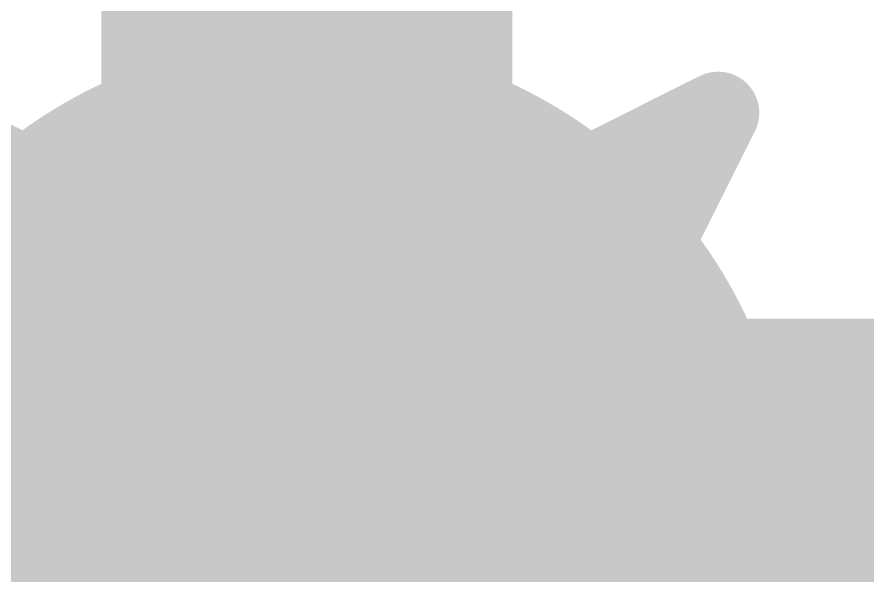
# Model space of a CAD drawing. Header units: inches. Extents: x -2 to 289, y -4 to 187.
# Drawn here: x 74.083 to 74.608, y 21.87 to 22.215 of the extents above; entities that cross this region are included whole.
import ezdxf

# ---------------------------------------------------------------- set-up
doc = ezdxf.new("R2010")
doc.units = ezdxf.units.IN
for name, color, linetype in [('Bottom Layer', 5, 'Continuous'), ('Drill Drawing', 1, 'Continuous'), ('Layer 1', 16, 'Continuous'), ('Layer 2', 76, 'Continuous'), ('Top Layer', 1, 'Continuous'), ('Via Holes', 16, 'Continuous')]:
    doc.layers.add(name, color=color, linetype=linetype)

msp = doc.modelspace()

# ---------------------------------------------------------------- hatches: boundary and pattern name
at = {"layer": 'Bottom Layer'}
h = msp.add_hatch(color=5, dxfattribs=at)
edge = h.paths.add_edge_path()
edge.add_arc((74.2615, 21.90202), 0.3, 0, 360)
at = {"layer": 'Layer 1'}
h = msp.add_hatch(color=16, dxfattribs=at)
edge = h.paths.add_edge_path()
edge.add_arc((74.2615, 21.90202), 0.3, 0, 360)
at = {"layer": 'Layer 2'}
h = msp.add_hatch(color=76, dxfattribs=at)
edge = h.paths.add_edge_path()
edge.add_arc((74.2615, 21.90202), 0.3, 0, 360)
at = {"layer": 'Top Layer'}
h = msp.add_hatch(color=1, dxfattribs=at)
edge = h.paths.add_edge_path()
edge.add_arc((74.2615, 21.90202), 0.3, 0, 360)
at = {"layer": 'Via Holes'}
h = msp.add_hatch(color=7, dxfattribs=at)
edge = h.paths.add_edge_path()
edge.add_arc((74.2615, 21.90202), 0.15, 0, 360)

# ---------------------------------------------------------------- linework, layer by layer
at = {"layer": 'Bottom Layer', "const_width": 0.254}
msp.add_lwpolyline([(74.2615, 21.90202), (80.27513, 21.90202)], dxfattribs=at)
at = {"layer": 'Bottom Layer', "const_width": 0.127}
msp.add_lwpolyline([(74.198, 21.90202, 1), (74.325, 21.90202, 1)], format="xyb", close=True, dxfattribs=at)
at = {"layer": 'Drill Drawing', "const_width": 0.0508}
for points in [[(74.0075, 22.15602), (74.2615, 22.02902)], [(74.0075, 22.15602), (74.1345, 21.90202)], [(74.2615, 22.02902), (74.5155, 22.15602)], [(74.3885, 21.90202), (74.5155, 22.15602)], [(74.1091, 22.05442), (74.2615, 21.97822)], [(74.1091, 22.05442), (74.1853, 21.90202)], [(74.2615, 21.97822), (74.4139, 22.05442)], [(74.3377, 21.90202), (74.4139, 22.05442)], [(74.0075, 21.64802), (74.1345, 21.90202)], [(74.1091, 21.74962), (74.1853, 21.90202)], [(74.3377, 21.90202), (74.4139, 21.74962)], [(74.3885, 21.90202), (74.5155, 21.64802)]]:
    msp.add_lwpolyline(points, dxfattribs=at)
at = {"layer": 'Drill Drawing', "const_width": 0.0254}
for points in [[(74.5028, 22.15602, 1), (74.5282, 22.15602, 1)], [(74.5028, 22.15602, 1), (74.5282, 22.15602, 1)], [(74.0964, 22.05442, 1), (74.1218, 22.05442, 1)], [(74.0964, 22.05442, 1), (74.1218, 22.05442, 1)], [(74.4012, 22.05442, 1), (74.4266, 22.05442, 1)], [(74.4012, 22.05442, 1), (74.4266, 22.05442, 1)], [(74.2488, 22.02902, 1), (74.2742, 22.02902, 1)], [(74.2488, 22.02902, 1), (74.2742, 22.02902, 1)], [(74.2488, 21.97822, 1), (74.2742, 21.97822, 1)], [(74.2488, 21.97822, 1), (74.2742, 21.97822, 1)], [(74.1218, 21.90202, 1), (74.1472, 21.90202, 1)], [(74.1218, 21.90202, 1), (74.1472, 21.90202, 1)], [(74.1726, 21.90202, 1), (74.198, 21.90202, 1)], [(74.1726, 21.90202, 1), (74.198, 21.90202, 1)], [(74.325, 21.90202, 1), (74.3504, 21.90202, 1)], [(74.325, 21.90202, 1), (74.3504, 21.90202, 1)], [(74.3758, 21.90202, 1), (74.4012, 21.90202, 1)], [(74.3758, 21.90202, 1), (74.4012, 21.90202, 1)]]:
    msp.add_lwpolyline(points, format="xyb", close=True, dxfattribs=at)
at = {"layer": 'Top Layer', "const_width": 0.254}
msp.add_lwpolyline([(74.2615, 21.90202), (74.2615, 31.26439)], dxfattribs=at)
at = {"layer": 'Top Layer', "const_width": 0.127}
msp.add_lwpolyline([(74.198, 21.90202, 1), (74.325, 21.90202, 1)], format="xyb", close=True, dxfattribs=at)

doc.saveas('drawing.dxf')
